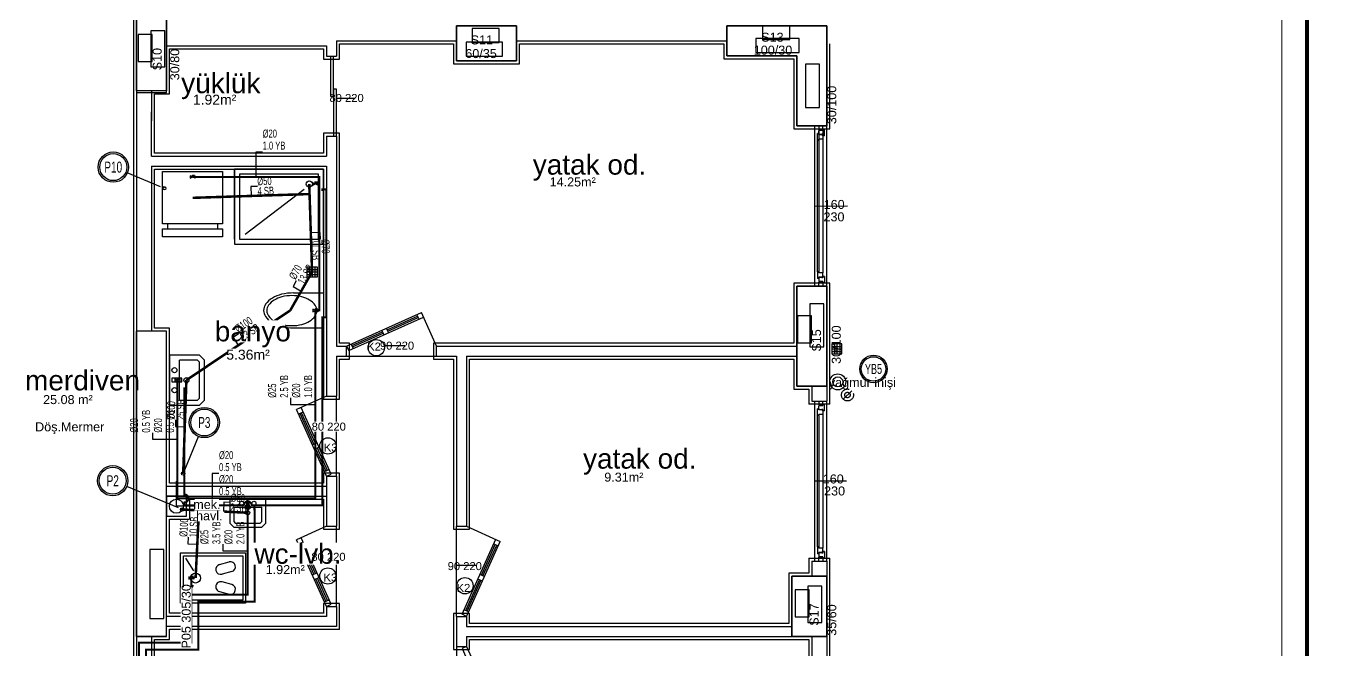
# Model space of a CAD drawing. Header units: centimetres. Extents: x -3962 to 30527, y -2 to 2802.
# Drawn here: x 8720 to 10013, y 1120 to 1744 of the extents above; entities that cross this region are included whole.
import ezdxf
from ezdxf.enums import TextEntityAlignment as Align

# ---------------------------------------------------------------- set-up
doc = ezdxf.new("R2010")
doc.units = ezdxf.units.CM
for name, pattern in [('BASMA HATTI', [31, 25, -6]), ('DASHED', [18, 12, -6]), ('PISSU HATTI', [26, 20, -6]), ('YAGMUR HATTI', [36, 30, -6])]:
    doc.linetypes.add(name, pattern=pattern)
for name, color, linetype in [('MTY-PISSU-CAP', 211, 'CONTINUOUS'), ('MTY-PISSU-KOLON', 211, 'DASHED'), ('MTY-TEMIZSU-CAP', 101, 'CONTINUOUS'), ('MTY-VANA', 1, 'CONTINUOUS'), ('MTY-YAGMURSU-KOLON NO', 7, 'CONTINUOUS'), ('MTY-YUK-BIRIMI', 7, 'CONTINUOUS'), ('ROTAS-MIMARI', 8, 'CONTINUOUS'), ('ROTAS-MIMARI-KOLON', 8, 'CONTINUOUS'), ('ROTAS-MIMARI-YAZI', 8, 'CONTINUOUS'), ('ROTAS-PAFTA', 7, 'CONTINUOUS'), ('ROTAS-PISSU-BORU-TAVANDAN', 6, 'PISSU HATTI'), ('ROTAS-PISSU-KOLONNO', 211, 'CONTINUOUS'), ('ROTAS-SICAKSU-BORU', 1, 'BASMA HATTI'), ('ROTAS-SOGUKSU-BORU', 5, 'CONTINUOUS'), ('ROTAS-TEFRIS', 15, 'CONTINUOUS'), ('ROTAS-YAGMUR-BORUSU', 3, 'YAGMUR HATTI')]:
    doc.layers.add(name, color=color, linetype=linetype)
doc.styles.add('ANOTATIVO', font='arial.ttf')
doc.styles.add('MTY_CAP', font='wturkce.SHX', dxfattribs={"width": 0.65, "height": 20})
doc.styles.add('MTYCAPLT', font='arial.ttf', dxfattribs={"width": 0.65, "height": 1})
doc.styles.add('ROTAS', font='arial.ttf')

# ---------------------------------------------------------------- blocks, each defined once
blk = doc.blocks.new('MTY-PIS SU CAP SB')
at = {"layer": 'MTY-PISSU-CAP'}
for p, q in [((0.83, 1.17), (0, 1.17)), ((0, 1.17), (0, 0))]:
    blk.add_line(p, q, dxfattribs=at)
at = {"layer": 'MTY-PISSU-CAP', "style": 'MTY_CAP', "width": 0.65}
blk.add_attdef('PSCP_001', (0.83, 1.29), '', height=1, dxfattribs=at)
at = {"layer": 'MTY-YUK-BIRIMI', "color": 211, "style": 'MTY_CAP', "width": 0.65}
blk.add_attdef('PS_001', (0.83, 0.07), '', height=1, dxfattribs=at)
blk = doc.blocks.new('MTY-PIS SU KOLON')
at = {"layer": 'MTY-PISSU-KOLON', "linetype": 'Continuous', "lineweight": -3}
blk.add_hatch(color=256, dxfattribs=at).paths.add_polyline_path([(-2.7, -0.1, 0.848135), (0, -0.1, -0.848135), (2.7, -0.1, 0.414214), (0, 2.6, 0.414214)])
blk.add_circle((0, 0), 3.5, dxfattribs=at)
blk = doc.blocks.new('MTY-KURESEL VANA')
at = {"layer": 'MTY-VANA'}
for p, q in [((0, 0), (0, 8)), ((0, 8), (8, 8))]:
    blk.add_line(p, q, dxfattribs=at)
blk.add_lwpolyline([(-10, 5), (-10, -5), (10, 5), (10, -5), (-10, 5)], dxfattribs=at)
at = {"layer": 'MTY-VANA', "style": 'MTYCAPLT', "width": 0.65}
blk.add_attdef('CAP', text='', height=10, dxfattribs=at).set_placement((-1.1, 0), align=Align.CENTER)
blk = doc.blocks.new('MTY-TEMIZ SU CAP MB')
at = {"layer": 'MTY-TEMIZSU-CAP'}
for p, q in [((0.83, 3.1), (0, 3.1)), ((0, 3.1), (0, 0))]:
    blk.add_line(p, q, dxfattribs=at)
at = {"layer": 'MTY-TEMIZSU-CAP', "style": 'MTY_CAP', "width": 0.65}
for tag, p in [('SOCP_001', (0.83, 4.92)), ('SCCP_001', (0.83, 1.92))]:
    blk.add_attdef(tag, p, '', height=1, dxfattribs=at)
at = {"layer": 'MTY-YUK-BIRIMI', "color": 101, "style": 'MTY_CAP', "width": 0.65}
for tag, p in [('SO_001', (0.83, 3.42)), ('SC_001', (0.83, 0.42))]:
    blk.add_attdef(tag, p, '', height=1, dxfattribs=at)
blk = doc.blocks.new('MTY-KOLON NO YAGMUR')
at = {"layer": 'MTY-YAGMURSU-KOLON NO', "linetype": 'Continuous', "ltscale": 100}
blk.add_circle((0, 0), 27.5, dxfattribs=at)
at = {"layer": 'MTY-YAGMURSU-KOLON NO', "color": 7, "linetype": 'Continuous', "ltscale": 100}
blk.add_circle((0, 0), 24.5, dxfattribs=at)
at = {"style": 'ANOTATIVO', "width": 0.65}
blk.add_attdef('K', text='', height=20, dxfattribs=at).set_placement((0, 0), align=Align.MIDDLE_CENTER)
blk = doc.blocks.new('MTY-KOLON NO PIS SU')
at = {"color": 6, "linetype": 'Continuous', "ltscale": 100}
blk.add_circle((0, 0), 27.5, dxfattribs=at)
at = {"color": 7, "linetype": 'Continuous', "ltscale": 100}
blk.add_circle((0, 0), 24.5, dxfattribs=at)
at = {"style": 'ANOTATIVO', "width": 0.65}
blk.add_attdef('K', text='', height=20, dxfattribs=at).set_placement((0, 0), align=Align.MIDDLE_CENTER)

msp = doc.modelspace()

# ---------------------------------------------------------------- linework, layer by layer
at = {"layer": 'ROTAS-MIMARI'}
for p, q in [((8827.2, 1762.2), (8827.2, 1679.2)), ((8860.2, 1724.2), (9020.2, 1724.2)), ((8863.2, 1676.2), (8863.2, 1721.2)), ((8863.2, 1721.2), (9017.2, 1721.2)), ((9017.2, 1721.2), (9017.2, 1711)), ((9020.2, 1724.2), (9020.2, 1714)), ((9030.2, 1729.2), (9150.2, 1729.2)), ((9030.2, 1729.2), (9030.2, 1714)), ((9033.2, 1711), (9033.2, 1726.2)), ((9033.2, 1726.2), (9147.2, 1726.2)), ((9147.2, 1726.2), (9147.2, 1706.2)), ((9210.2, 1729.2), (9420.2, 1729.2)), ((9213.2, 1706.2), (9213.2, 1726.2)), ((9213.2, 1726.2), (9417.2, 1726.2)), ((9417.2, 1726.2), (9417.2, 1711.2)), ((9523.2, 1684.2), (9523.2, 1726.2)), ((9017.2, 1711), (9033.2, 1711)), ((9020.2, 1714), (9030.2, 1714)), ((9024.2, 1714), (9024.2, 1674)), ((9027.2, 1674), (9027.2, 1714)), ((9417.2, 1711.2), (9487.2, 1711.2)), ((9487.2, 1711.2), (9487.2, 1641.2)), ((9147.2, 1706.2), (9213.2, 1706.2)), ((9523.2, 1641.2), (9523.2, 1684.2)), ((8827.2, 1679.2), (8827.2, 1439.2)), ((8830.2, 1679.2), (8830.2, 1439.2)), ((8845.2, 1679.2), (8845.2, 1649.2)), ((8848.2, 1617.2), (8848.2, 1676.2)), ((8848.2, 1676.2), (8863.2, 1676.2)), ((9024.2, 1674), (9027.2, 1674)), ((9027.2, 1680.9), (9027.2, 1634)), ((9030.2, 1680.9), (9027.2, 1680.9)), ((9030.2, 1634), (9030.2, 1680.9)), ((9030.2, 1671.9), (9048.4, 1671.9)), ((8845.2, 1614.2), (8845.2, 1658.2)), ((9520.2, 1644.2), (9505.2, 1644.2)), ((9508.4, 1484.2), (9508.4, 1644.2)), ((9512.2, 1644.2), (9512.2, 1640.2)), ((9516.2, 1640.2), (9516.2, 1644.2)), ((9520.2, 1484.2), (9520.2, 1644.2)), ((9033.2, 1637), (9017.2, 1637)), ((9017.2, 1637), (9017.2, 1617.2)), ((9020.2, 1634), (9020.2, 1614.2)), ((9020.2, 1634), (9030.2, 1634)), ((9027.2, 1634), (9030.2, 1634)), ((9030.2, 1634), (9030.2, 1424.2)), ((9033.2, 1427.2), (9033.2, 1637)), ((9487.2, 1641.2), (9502.2, 1641.2)), ((9502.2, 1641.2), (9523.2, 1641.2)), ((9510.8, 1498.6), (9510.8, 1636.6)), ((9512.2, 1636.6), (9510.8, 1636.6)), ((9510.8, 1629.8), (9510.8, 1636.6)), ((9512.2, 1629.8), (9510.8, 1629.8)), ((9512.2, 1640.2), (9516.2, 1640.2)), ((9512.2, 1639.7), (9512.2, 1498.6)), ((9512.2, 1635.7), (9512.2, 1639.7)), ((9516.4, 1639.7), (9512.2, 1639.7)), ((9512.2, 1636.6), (9512.2, 1635.4)), ((9515.4, 1635.7), (9512.2, 1635.7)), ((9515.4, 1635.4), (9512.2, 1635.4)), ((9516.4, 1631), (9512.2, 1631)), ((9512.2, 1629.8), (9512.2, 1631)), ((9515.4, 1635.7), (9515.4, 1636)), ((9516.4, 1636), (9515.4, 1636)), ((9515.4, 1635.1), (9515.4, 1635.4)), ((9515.9, 1635.1), (9515.4, 1635.1)), ((9515.9, 1635.1), (9515.9, 1635.4)), ((9516.4, 1635.4), (9515.9, 1635.4)), ((9516.4, 1640.9), (9516.4, 1497.4)), ((9517.8, 1640.9), (9516.4, 1640.9)), ((9516.4, 1639.7), (9516.4, 1640.9)), ((9516.4, 1634.5), (9516.4, 1636)), ((9516.4, 1635.4), (9516.4, 1631)), ((9517.8, 1634.5), (9516.4, 1634.5)), ((9517.8, 1634.5), (9517.8, 1640.9)), ((9017.2, 1617.2), (8848.2, 1617.2)), ((8845.2, 1614.2), (9020.2, 1614.2)), ((8845.2, 1604.2), (9020.2, 1604.2)), ((8845.2, 1604.2), (8845.2, 1439.2)), ((9020.2, 1604.2), (9020.2, 1374.2)), ((8848.2, 1442.2), (8848.2, 1601.2)), ((8848.2, 1601.2), (9017.2, 1601.2)), ((8928.2, 1531.2), (8928.2, 1601.2)), ((9017.2, 1601.2), (9017.2, 1371.2)), ((9508.4, 1564.2), (9540.8, 1564.3)), ((9000.8, 1493.3), (9000.8, 1503.3)), ((9000.8, 1503.3), (9010.8, 1503.3)), ((9000.8, 1500.8), (9010.8, 1500.8)), ((9003.3, 1503.3), (9003.3, 1493.3)), ((9005.9, 1503.3), (9005.9, 1493.3)), ((9008.5, 1503.3), (9008.5, 1493.3)), ((9010.8, 1503.3), (9010.8, 1493.3)), ((9000.8, 1498.3), (9010.8, 1498.3)), ((9000.8, 1495.8), (9010.8, 1495.8)), ((9010.8, 1493.3), (9000.8, 1493.3)), ((9512.2, 1498.6), (9510.8, 1498.6)), ((9510.8, 1498.6), (9510.8, 1491.8)), ((9512.2, 1491.8), (9510.8, 1491.8)), ((9512.2, 1498.6), (9512.2, 1497.4)), ((9516.4, 1497.4), (9512.2, 1497.4)), ((9512.2, 1491.8), (9512.2, 1493)), ((9515.4, 1493), (9512.2, 1493)), ((9512.2, 1492.7), (9512.2, 1488.7)), ((9515.4, 1492.7), (9512.2, 1492.7)), ((9516.4, 1488.7), (9512.2, 1488.7)), ((9512.2, 1484.2), (9512.2, 1488.2)), ((9512.2, 1488.2), (9516.2, 1488.2)), ((9515.9, 1493.3), (9515.4, 1493.3)), ((9515.4, 1493.3), (9515.4, 1493)), ((9515.4, 1492.7), (9515.4, 1492.4)), ((9516.4, 1492.4), (9515.4, 1492.4)), ((9515.9, 1493.3), (9515.9, 1493)), ((9516.4, 1493), (9515.9, 1493)), ((9516.2, 1488.2), (9516.2, 1484.2)), ((9516.4, 1493), (9516.4, 1497.4)), ((9517.8, 1493.9), (9516.4, 1493.9)), ((9516.4, 1493.9), (9516.4, 1492.4)), ((9516.4, 1488.7), (9516.4, 1487.5)), ((9517.8, 1487.5), (9516.4, 1487.5)), ((9517.8, 1493.9), (9517.8, 1487.5)), ((8987.4, 1477.4), (9017.3, 1477.4)), ((9017.3, 1477.4), (9017.3, 1442.3)), ((9502.2, 1487.2), (9487.2, 1487.2)), ((9487.2, 1487.2), (9487.2, 1427.2)), ((9523.2, 1487.2), (9502.2, 1487.2)), ((9523.2, 1484.2), (9523.2, 1487.2)), ((9523.2, 1414.2), (9523.2, 1484.2)), ((9040.3, 1424.2), (9115.2, 1457.9)), ((9042.4, 1419.7), (9117.2, 1453.3)), ((9080.7, 1440.6), (9111.3, 1454.3)), ((9081.4, 1439.2), (9111.9, 1452.9)), ((9112.7, 1451.3), (9110.6, 1455.8)), ((9130.3, 1424.2), (9115.2, 1457.9)), ((8827.2, 1439.2), (8827.2, 1414.2)), ((8863.2, 1442.2), (8848.2, 1442.2)), ((8863.2, 1287.2), (8863.2, 1442.2)), ((8987.4, 1442.4), (9017.3, 1442.4)), ((9045.5, 1424.8), (9076.1, 1438.5)), ((9046.2, 1423.4), (9076.8, 1437.1)), ((9075.5, 1440), (9077.5, 1435.5)), ((9080, 1442.1), (9082.1, 1437.5)), ((9030.2, 1424.2), (9040.3, 1424.2)), ((9043.3, 1427.2), (9033.2, 1427.2)), ((9040.3, 1414.2), (9040.3, 1424.2)), ((9040.3, 1424.2), (9042.4, 1419.7)), ((9043.3, 1411.2), (9043.3, 1427.2)), ((9044.9, 1426.3), (9046.9, 1421.7)), ((9079.3, 1424.8), (9098.6, 1424.8)), ((9487.2, 1427.2), (9127.3, 1427.2)), ((9127.3, 1427.2), (9127.3, 1411.2)), ((9130.3, 1424.2), (9490.2, 1424.2)), ((9130.3, 1414.2), (9130.3, 1424.2)), ((9535.4, 1426.4), (9525.4, 1426.4)), ((9525.4, 1426.4), (9525.4, 1416.4)), ((9525.4, 1424), (9535.4, 1424)), ((9527.8, 1426.4), (9527.8, 1416.4)), ((9530.4, 1426.4), (9530.4, 1416.4)), ((9533.1, 1426.4), (9533.1, 1416.4)), ((9535.4, 1416.4), (9535.4, 1426.4)), ((8827.2, 1414.2), (8827.2, 1209.2)), ((9030.2, 1414.2), (9030.2, 1374.2)), ((9030.2, 1414.2), (9040.3, 1414.2)), ((9033.2, 1371.2), (9033.2, 1411.2)), ((9033.2, 1411.2), (9043.3, 1411.2)), ((9040.3, 1414.2), (9130.3, 1414.2)), ((9127.3, 1411.2), (9147.2, 1411.2)), ((9130.3, 1414.2), (9150.2, 1414.2)), ((9147.2, 1411.2), (9147.2, 1241.2)), ((9150.2, 1414.2), (9150.2, 1244.2)), ((9160.2, 1414.2), (9160.2, 1244.2)), ((9160.2, 1414.2), (9490.2, 1414.2)), ((9163.2, 1241.2), (9163.2, 1411.2)), ((9163.2, 1411.2), (9487.2, 1411.2)), ((9487.2, 1411.2), (9487.2, 1381.2)), ((9523.2, 1366.2), (9523.2, 1414.2)), ((9525.4, 1421.4), (9535.4, 1421.4)), ((9525.4, 1418.9), (9535.4, 1418.9)), ((9525.4, 1416.4), (9535.4, 1416.4)), ((9505.2, 1384.2), (9505.2, 1369.2)), ((9520.2, 1384.2), (9520.2, 1369.2)), ((9020.2, 1374.2), (8990.3, 1360.8)), ((9017.2, 1371.2), (9033.2, 1371.2)), ((9020.2, 1374.2), (9030.2, 1374.2)), ((9030.2, 1294.2), (9030.2, 1374.2)), ((9487.2, 1381.2), (9502.2, 1381.2)), ((9502.2, 1381.2), (9502.2, 1366.2)), ((9020.2, 1294.2), (8990.3, 1360.8)), ((8996.9, 1358.3), (8992.4, 1356.2)), ((9024.8, 1296.3), (8994.9, 1362.8)), ((9523.2, 1366.2), (9502.2, 1366.2)), ((9505.2, 1369.2), (9520.2, 1369.2)), ((9508.4, 1209.2), (9508.4, 1369.2)), ((9510.8, 1354.8), (9510.8, 1361.6)), ((9512.2, 1361.6), (9510.8, 1361.6)), ((9512.2, 1369.2), (9512.2, 1365.2)), ((9512.2, 1365.2), (9516.2, 1365.2)), ((9516.4, 1364.7), (9512.2, 1364.7)), ((9512.2, 1360.7), (9512.2, 1364.7)), ((9512.2, 1361.6), (9512.2, 1360.4)), ((9515.4, 1360.7), (9512.2, 1360.7)), ((9515.4, 1360.4), (9512.2, 1360.4)), ((9516.4, 1361), (9515.4, 1361)), ((9515.4, 1360.7), (9515.4, 1361)), ((9515.4, 1360.1), (9515.4, 1360.4)), ((9515.9, 1360.1), (9515.4, 1360.1)), ((9516.4, 1360.4), (9515.9, 1360.4)), ((9515.9, 1360.1), (9515.9, 1360.4)), ((9516.2, 1365.2), (9516.2, 1369.2)), ((9516.4, 1364.7), (9516.4, 1365.9)), ((9517.8, 1365.9), (9516.4, 1365.9)), ((9516.4, 1359.5), (9516.4, 1361)), ((9516.4, 1360.4), (9516.4, 1356)), ((9517.8, 1359.5), (9516.4, 1359.5)), ((9517.8, 1359.5), (9517.8, 1365.9)), ((9520.2, 1209.2), (9520.2, 1369.2)), ((9007.6, 1326.3), (8993.9, 1356.9)), ((9009.1, 1327), (8995.3, 1357.6)), ((9510.8, 1223.6), (9510.8, 1354.8)), ((9512.2, 1354.8), (9510.8, 1354.8)), ((9512.2, 1354.8), (9512.2, 1356)), ((9516.4, 1356), (9512.2, 1356)), ((9512.2, 1354.8), (9512.2, 1223.6)), ((9516.4, 1356), (9516.4, 1222.4)), ((9012.1, 1344), (9030.2, 1344)), ((9006.1, 1325.6), (9010.7, 1327.7)), ((9008.2, 1321.1), (9012.7, 1323.1)), ((9019.7, 1299.5), (9009.7, 1321.7)), ((9021.1, 1300.1), (9011.1, 1322.4)), ((9033.2, 1297.2), (9017.2, 1297.2)), ((9017.2, 1297.2), (9017.2, 1287.2)), ((9018.2, 1298.8), (9022.8, 1300.8)), ((9020.2, 1294.2), (9024.8, 1296.3)), ((9020.2, 1294.2), (9020.2, 1244.2)), ((9020.2, 1294.2), (9030.2, 1294.2)), ((9030.2, 1294.2), (9030.2, 1244.2)), ((9033.2, 1241.2), (9033.2, 1297.2)), ((8860.2, 1284.2), (9020.2, 1284.2)), ((9017.2, 1287.2), (8863.2, 1287.2)), ((8870.2, 1264.2), (8870.2, 1289.2)), ((9539.9, 1289.2), (9508.4, 1289.2)), ((8860.2, 1274.2), (9020.2, 1274.2)), ((8880.2, 1274.2), (8860.2, 1274.2)), ((8860.2, 1274.2), (8860.2, 1254.2)), ((8880.2, 1254.2), (8880.2, 1274.2)), ((8883.2, 1271.2), (9017.2, 1271.2)), ((8883.2, 1271.2), (8883.2, 1251.2)), ((8959.7, 1271.2), (8923.5, 1271.2)), ((8923.5, 1271.2), (8923.5, 1247.2)), ((8940.3, 1269.4), (8940.3, 1261.4)), ((8942.9, 1269.4), (8940.3, 1269.4)), ((8942.9, 1261.4), (8942.9, 1269.4)), ((8959.7, 1247.2), (8959.7, 1271.2)), ((9017.2, 1271.2), (9017.2, 1241.2)), ((8890.2, 1264.2), (8870.2, 1264.2)), ((8927.5, 1263.2), (8940.3, 1263.2)), ((8927.5, 1263.2), (8927.5, 1248.9)), ((8940.3, 1261.4), (8942.9, 1261.4)), ((8942.9, 1263.2), (8955.7, 1263.2)), ((8955.7, 1248.9), (8955.7, 1263.2)), ((8860.2, 1254.2), (8880.2, 1254.2)), ((8863.2, 1212.2), (8863.2, 1251.2)), ((8863.2, 1251.2), (8883.2, 1251.2)), ((8923.5, 1247.2), (8927.5, 1243.2)), ((8927.5, 1248.9), (8929.1, 1247.2)), ((8927.5, 1243.2), (8955.7, 1243.2)), ((8929.1, 1247.2), (8954.1, 1247.2)), ((8954.1, 1247.2), (8955.7, 1248.9)), ((8955.7, 1243.2), (8959.7, 1247.2)), ((9020.2, 1244.2), (8990.3, 1230.8)), ((9020.2, 1244.2), (9030.2, 1244.2)), ((9030.2, 1164.2), (9030.2, 1244.2)), ((9150.2, 1244.2), (9160.2, 1244.2)), ((9150.2, 1154.2), (9150.2, 1244.2)), ((9160.2, 1244.2), (9193.9, 1229.1)), ((9020.2, 1164.2), (8990.3, 1230.8)), ((9024.8, 1166.3), (8994.9, 1232.8)), ((9017.2, 1241.2), (9033.2, 1241.2)), ((9147.2, 1241.2), (9163.2, 1241.2)), ((9155.7, 1156.3), (9189.3, 1231.2)), ((9160.2, 1154.2), (9193.9, 1229.1)), ((8874.4, 1167.5), (8874.4, 1217.5)), ((8874.4, 1217.5), (8939.4, 1217.5)), ((8939.4, 1217.5), (8939.4, 1167.5)), ((8996.9, 1228.3), (8992.4, 1226.2)), ((9007.6, 1196.3), (8993.9, 1226.9)), ((9009.1, 1197), (8995.3, 1227.6)), ((9175.2, 1195.3), (9188.9, 1225.9)), ((9176.6, 1194.6), (9190.4, 1225.2)), ((9187.3, 1226.6), (9191.8, 1224.6)), ((9512.2, 1223.6), (9510.8, 1223.6)), ((9510.8, 1223.6), (9510.8, 1216.8)), ((9512.2, 1216.8), (9510.8, 1216.8)), ((9512.2, 1223.6), (9512.2, 1222.4)), ((9516.4, 1222.4), (9512.2, 1222.4)), ((9512.2, 1216.8), (9512.2, 1218)), ((9515.4, 1218), (9512.2, 1218)), ((9512.2, 1217.7), (9512.2, 1213.7)), ((9515.4, 1217.7), (9512.2, 1217.7)), ((9515.9, 1218.3), (9515.4, 1218.3)), ((9515.4, 1218.3), (9515.4, 1218)), ((9515.4, 1217.7), (9515.4, 1217.4)), ((9516.4, 1217.4), (9515.4, 1217.4)), ((9515.9, 1218.3), (9515.9, 1218)), ((9516.4, 1218), (9515.9, 1218)), ((9516.4, 1218), (9516.4, 1222.4)), ((9517.8, 1218.9), (9516.4, 1218.9)), ((9516.4, 1218.9), (9516.4, 1217.4)), ((9517.8, 1218.9), (9517.8, 1212.5)), ((8827.2, 1209.2), (8827.2, 1134.2)), ((8863.2, 1157.3), (8863.2, 1212.2)), ((8877.2, 1170.2), (8877.2, 1214.7)), ((8877.2, 1214.7), (8936.6, 1214.7)), ((8879.4, 1212.5), (8887.2, 1199.7)), ((8913.3, 1206), (8922.9, 1208.6)), ((8936.6, 1214.7), (8936.6, 1170.2)), ((9011.7, 1214), (9029.9, 1214)), ((9169.7, 1205), (9150.3, 1205)), ((9502.2, 1212.2), (9502.2, 1197.2)), ((9502.2, 1212.2), (9523.2, 1212.2)), ((9505.2, 1209.2), (9505.2, 1194.2)), ((9505.2, 1209.2), (9520.2, 1209.2)), ((9516.4, 1213.7), (9512.2, 1213.7)), ((9512.2, 1209.2), (9512.2, 1213.2)), ((9512.2, 1213.2), (9516.2, 1213.2)), ((9516.2, 1213.2), (9516.2, 1209.2)), ((9516.4, 1213.7), (9516.4, 1212.5)), ((9517.8, 1212.5), (9516.4, 1212.5)), ((9520.2, 1209.2), (9520.2, 1194.2)), ((9523.2, 1194.2), (9523.2, 1212.2)), ((8925.5, 1198.9), (8915.9, 1196.3)), ((9006.1, 1195.6), (9010.7, 1197.7)), ((9008.2, 1191.1), (9012.7, 1193.1)), ((9019.7, 1169.5), (9009.7, 1191.7)), ((9021.1, 1170.1), (9011.1, 1192.4)), ((9159.4, 1160.1), (9173.1, 1190.7)), ((9160.8, 1159.5), (9174.6, 1190.1)), ((9176, 1189.4), (9171.5, 1191.4)), ((9178.1, 1194), (9173.5, 1196)), ((9502.2, 1197.2), (9482.2, 1197.2)), ((9482.2, 1197.2), (9482.2, 1147.2)), ((9523.2, 1134.2), (9523.2, 1194.2)), ((8879.4, 1172.5), (8887.2, 1185.3)), ((8913.3, 1178.9), (8922.9, 1176.3)), ((8925.5, 1186), (8915.9, 1188.6)), ((8939.4, 1167.5), (8874.4, 1167.5)), ((8936.6, 1170.2), (8877.2, 1170.2)), ((9033.2, 1167.2), (9017.2, 1167.2)), ((9017.2, 1167.2), (9017.2, 1157.2)), ((9018.2, 1168.8), (9022.8, 1170.8)), ((9020.2, 1164.2), (9024.8, 1166.3)), ((9020.2, 1164.2), (9020.2, 1154.2)), ((9020.2, 1164.2), (9030.2, 1164.2)), ((9030.2, 1164.2), (9030.2, 1144.2)), ((9033.2, 1141.2), (9033.2, 1167.2)), ((8860.2, 1154.3), (9020.2, 1154.3)), ((9017.2, 1157.3), (8863.2, 1157.3)), ((9163.2, 1157.2), (9147.2, 1157.2)), ((9147.2, 1157.2), (9147.2, 1149.2)), ((9150.2, 1154.2), (9150.2, 1124.2)), ((9150.2, 1154.2), (9160.2, 1154.2)), ((9160.2, 1154.2), (9155.7, 1156.3)), ((9162.3, 1158.8), (9157.7, 1160.8)), ((9160.2, 1154.2), (9160.2, 1144.2)), ((9163.2, 1152.2), (9163.2, 1157.2)), ((9163.2, 1147.2), (9163.2, 1152.2)), ((8860.2, 1144.3), (9030.2, 1144.3)), ((8863.2, 1141.3), (9033.2, 1141.3)), ((8863.2, 1131.2), (8863.2, 1141.3)), ((9147.2, 1149.2), (9147.2, 1134.2)), ((9160.2, 1144.2), (9485.2, 1144.2)), ((9482.2, 1147.2), (9163.2, 1147.2)), ((8827.2, 1134.2), (8827.2, 1101.2)), ((8830.2, 1134.2), (8830.2, 1104.2)), ((8845.2, 1134.2), (8845.2, 1104.2)), ((8848.2, 1101.2), (8848.2, 1131.2)), ((8848.2, 1131.2), (8863.2, 1131.2)), ((9147.2, 1134.2), (9147.2, 1121.2)), ((9160.2, 1134.2), (9160.2, 1124.2)), ((9160.2, 1134.2), (9485.2, 1134.2)), ((9163.2, 1121.2), (9163.2, 1131.2)), ((9163.2, 1131.2), (9210.2, 1131.2)), ((9210.2, 1131.2), (9485.2, 1131.2)), ((9485.2, 1131.2), (9502.2, 1131.2)), ((9502.2, 1131.2), (9502.2, 1086.2)), ((9505.2, 1134.2), (9505.2, 1089.2)), ((9520.2, 1134.2), (9520.2, 1089.2)), ((9523.2, 1086.2), (9523.2, 1134.2)), ((9147.2, 1121.2), (9163.2, 1121.2)), ((9150.2, 1124.2), (9160.2, 1124.2)), ((9150.2, 1124.2), (9150.2, 1034.2)), ((9160.2, 1124.2), (9155.7, 1122.2)), ((9155.7, 1122.2), (9189.3, 1047.3)), ((9160.2, 1124.2), (9193.9, 1049.4))]:
    msp.add_line(p, q, dxfattribs=at)
for points in [[(8830.2, 1679.2), (8830.2, 1759.2)], [(8860.2, 1759.2), (8860.2, 1679.2)], [(9150.2, 1744.2), (9210.2, 1744.2)], [(9150.2, 1709.2), (9150.2, 1744.2)], [(9210.2, 1744.2), (9210.2, 1709.2)], [(9420.2, 1744.2), (9520.2, 1744.2)], [(9420.2, 1714.2), (9420.2, 1744.2)], [(9520.2, 1744.2), (9520.2, 1644.2)], [(9210.2, 1709.2), (9150.2, 1709.2)], [(9490.2, 1714.2), (9420.2, 1714.2)], [(9490.2, 1644.2), (9490.2, 1714.2)], [(8860.2, 1679.2), (8830.2, 1679.2)], [(9520.2, 1644.2), (9490.2, 1644.2)], [(8856.4, 1598.6), (8916.4, 1598.6), (8916.4, 1546.3), (8856.4, 1546.3), (8856.4, 1598.6)], [(9017.2, 1601.2), (8928.2, 1601.2), (8928.2, 1526.2), (9017.2, 1526.2), (9017.2, 1601.2)], [(9012.2, 1596.2), (8933.2, 1596.2), (8933.2, 1531.2), (9012.2, 1531.2), (9012.2, 1596.2)], [(8939, 1536.2), (8998, 1581.2)], [(8856.4, 1541.3), (8916.4, 1541.3), (8916.4, 1533.6), (8856.4, 1533.6), (8856.4, 1541.3)], [(8861.4, 1546.3), (8861.4, 1541.3)], [(8911.4, 1546.3), (8911.4, 1541.3)], [(8975.3, 1476), (8972.9, 1475.3), (8970.6, 1474.4), (8968.3, 1473.4), (8966.2, 1472.3)], [(8987.4, 1477.4), (8984.3, 1477.3), (8981.3, 1477), (8978.3, 1476.6), (8975.3, 1476)], [(8985.6, 1474.7), (8983.1, 1474.6), (8980.6, 1474.4), (8978.1, 1474), (8975.6, 1473.5)], [(8995.6, 1473.5), (8993.2, 1474), (8990.7, 1474.4), (8988.1, 1474.6), (8985.6, 1474.7)], [(9490.2, 1384.2), (9490.2, 1484.2)], [(9490.2, 1484.2), (9520.2, 1484.2)], [(9520.2, 1484.2), (9520.2, 1384.2)], [(8959.3, 1466), (8958.5, 1464.6), (8957.9, 1463.1), (8957.5, 1461.5), (8957.4, 1459.9)], [(8966.2, 1472.3), (8964.2, 1471), (8962.4, 1469.5), (8960.8, 1467.8), (8959.3, 1466)], [(8962.3, 1465), (8961.5, 1463.8), (8961, 1462.5), (8960.7, 1461.1), (8960.6, 1459.7)], [(8967.9, 1470.3), (8966.3, 1469.2), (8964.8, 1468), (8963.5, 1466.6), (8962.3, 1465)], [(8975.6, 1473.5), (8973.6, 1472.9), (8971.6, 1472.2), (8969.8, 1471.3), (8967.9, 1470.3)], [(9003.3, 1470.3), (9001.5, 1471.3), (8999.6, 1472.2), (8997.6, 1472.9), (8995.6, 1473.5)], [(9009, 1465), (9007.8, 1466.6), (9006.4, 1468), (9004.9, 1469.2), (9003.3, 1470.3)], [(9010.6, 1459.7), (9010.5, 1461.1), (9010.2, 1462.5), (9009.7, 1463.8), (9009, 1465)], [(8957.4, 1459.9), (8957.5, 1458.3), (8957.9, 1456.7), (8958.5, 1455.2), (8959.3, 1453.8)], [(8959.3, 1453.8), (8960.8, 1451.9), (8962.4, 1450.3), (8964.2, 1448.8), (8966.2, 1447.5)], [(8960.6, 1459.7), (8960.7, 1458.3), (8961, 1457), (8961.5, 1455.7), (8962.3, 1454.4)], [(8962.3, 1454.4), (8963.5, 1452.9), (8964.8, 1451.5), (8966.3, 1450.2), (8967.9, 1449.1)], [(8967.9, 1449.1), (8969.8, 1448.1), (8971.6, 1447.2), (8973.6, 1446.5), (8975.6, 1445.9)], [(8995.6, 1445.9), (8997.6, 1446.5), (8999.6, 1447.2), (9001.5, 1448.1), (9003.3, 1449.1)], [(9003.3, 1449.1), (9004.9, 1450.2), (9006.4, 1451.5), (9007.8, 1452.9), (9009, 1454.4)], [(9009, 1454.4), (9009.7, 1455.7), (9010.2, 1457), (9010.5, 1458.3), (9010.6, 1459.7)], [(8860.2, 1439.2), (8830.2, 1439.2)], [(8830.2, 1134.2), (8830.2, 1439.2)], [(8860.2, 1134.2), (8860.2, 1439.2)], [(8966.2, 1447.5), (8968.3, 1446.3), (8970.6, 1445.3), (8972.9, 1444.5), (8975.3, 1443.8)], [(8975.3, 1443.8), (8978.3, 1443.2), (8981.3, 1442.7), (8984.3, 1442.5), (8987.4, 1442.4)], [(8975.6, 1445.9), (8978.1, 1445.4), (8980.6, 1445), (8983.1, 1444.8), (8985.6, 1444.7)], [(8985.6, 1444.7), (8988.1, 1444.8), (8990.7, 1445), (8993.2, 1445.4), (8995.6, 1445.9)], [(8863.2, 1415.2), (8863.2, 1365.2), (8893.2, 1365.2), (8898.2, 1370.2), (8898.2, 1410.2), (8893.2, 1415.2), (8863.2, 1415.2)], [(8873.2, 1370.2), (8891.2, 1370.2), (8893.2, 1372.3), (8893.2, 1408.2), (8891.2, 1410.2), (8873.2, 1410.2)], [(8873.2, 1392.1), (8873.2, 1410.2)], [(8865.5, 1388.7), (8875.5, 1388.7), (8875.5, 1392.1), (8865.5, 1392.1), (8865.5, 1388.7)], [(8873.2, 1370.2), (8873.2, 1388.7)], [(9520.2, 1384.2), (9490.2, 1384.2)], [(8913.3, 1206), (8911.5, 1205.1), (8910.2, 1203.7), (8909.6, 1201.9), (8909.7, 1199.9), (8910.6, 1198.1), (8912.1, 1196.8), (8913.9, 1196.2), (8915.9, 1196.3)], [(8929.1, 1205), (8928.7, 1206), (8928.2, 1206.8), (8927.5, 1207.5), (8926.7, 1208.1), (8925.8, 1208.5), (8924.9, 1208.7), (8923.9, 1208.7), (8922.9, 1208.6)], [(8925.5, 1198.9), (8927.3, 1199.8), (8928.6, 1201.3), (8929.2, 1203.1), (8929.1, 1205)], [(9485.2, 1134.2), (9485.2, 1194.2)], [(9485.2, 1194.2), (9520.2, 1194.2)], [(9520.2, 1194.2), (9520.2, 1134.2)], [(8915.9, 1188.6), (8914.6, 1188.8), (8913.3, 1188.6), (8912.1, 1188.1), (8911, 1187.3), (8910.2, 1186.2), (8909.7, 1185), (8909.6, 1183.8), (8909.7, 1182.5), (8910.2, 1181.2), (8911, 1180.2), (8912.1, 1179.4), (8913.3, 1178.9)], [(8922.9, 1176.3), (8923.9, 1176.2), (8924.9, 1176.2), (8925.8, 1176.4), (8926.7, 1176.8), (8927.5, 1177.4), (8928.2, 1178.1), (8928.7, 1178.9), (8929.1, 1179.9)], [(8929.1, 1179.9), (8929.2, 1181.9), (8928.6, 1183.7), (8927.3, 1185.1), (8925.5, 1186)], [(8860.2, 1134.2), (8830.2, 1134.2)], [(9520.2, 1134.2), (9485.2, 1134.2)]]:
    msp.add_lwpolyline(points, dxfattribs=at)
for centre, radius in [((9003, 1586.2), 3.16), ((9070, 1422.6), 8.14), ((8868.2, 1400.2), 2.52), ((8880.2, 1390.2), 2.52), ((9531.2, 1388.5), 8), ((9531.2, 1388.5), 5), ((8868.2, 1380.2), 2.52), ((9021.7, 1324.5), 8.14), ((8870.2, 1264.2), 7), ((8935.5, 1267.2), 2.02), ((8947.7, 1267.2), 2.02), ((8941.5, 1257.7), 2.02), ((8889.4, 1192.5), 5), ((9021.6, 1194.5), 8.14), ((9158.6, 1184.8), 8.14)]:
    msp.add_circle(centre, radius, dxfattribs=at)
at = {"layer": 'ROTAS-MIMARI-KOLON'}
for points in [[(8860.2, 1757.6), (8830.2, 1757.6), (8830.2, 1677.6), (8860.2, 1677.6), (8860.2, 1757.6)], [(8846.1, 1708.6), (8846.1, 1735.6), (8832.1, 1735.6), (8832.1, 1708.6), (8846.1, 1708.6)], [(8858.7, 1703.2), (8858.7, 1739.3), (8844.7, 1739.3), (8844.7, 1703.2), (8858.7, 1703.2)], [(9210.2, 1744.2), (9150.2, 1744.2), (9150.2, 1709.2), (9210.2, 1709.2), (9210.2, 1744.2)], [(9165.8, 1727.7), (9192.8, 1727.7), (9192.8, 1741.7), (9165.8, 1741.7), (9165.8, 1727.7)], [(9520.2, 1744.2), (9420.2, 1744.2), (9420.2, 1714.2), (9490.2, 1714.2), (9490.2, 1644.2), (9520.2, 1644.2), (9520.2, 1744.2)], [(9456.1, 1730.5), (9483.2, 1730.5), (9483.2, 1744.4), (9456.1, 1744.4), (9456.1, 1730.5)], [(9159.9, 1714.1), (9196.1, 1714.1), (9196.1, 1728.1), (9159.9, 1728.1), (9159.9, 1714.1)], [(9449.4, 1717.5), (9492.5, 1717.5), (9492.5, 1731.5), (9449.4, 1731.5), (9449.4, 1717.5)], [(9512.8, 1662.8), (9512.8, 1706), (9498.8, 1706), (9498.8, 1662.8), (9512.8, 1662.8)], [(9520.2, 1484.2), (9490.2, 1484.2), (9490.2, 1384.2), (9520.2, 1384.2), (9520.2, 1484.2)], [(9517.4, 1423.4), (9517.4, 1466.5), (9503.4, 1466.5), (9503.4, 1423.4), (9517.4, 1423.4)], [(9504.9, 1427.6), (9504.9, 1454.6), (9491, 1454.6), (9491, 1427.6), (9504.9, 1427.6)], [(8860.2, 1439.2), (8830.2, 1439.2), (8830.2, 1134.2), (8860.2, 1134.2), (8860.2, 1439.2)], [(8857.7, 1151.9), (8857.7, 1220.9), (8843.8, 1220.9), (8843.8, 1151.9), (8857.7, 1151.9)], [(9520.2, 1194.2), (9485.2, 1194.2), (9485.2, 1134.2), (9520.2, 1134.2), (9520.2, 1194.2)], [(9502.5, 1153.7), (9502.5, 1180.7), (9488.6, 1180.7), (9488.6, 1153.7), (9502.5, 1153.7)], [(9515.3, 1148.2), (9515.3, 1184.3), (9501.3, 1184.3), (9501.3, 1148.2), (9515.3, 1148.2)]]:
    msp.add_lwpolyline(points, dxfattribs=at)
at = {"layer": 'ROTAS-PAFTA'}
for points, const_width in [([(7500, 0), (10000, 0), (10000, 2800), (7500, 2800)], 4), ([(10000, 0), (12500, 0), (12500, 2800), (10000, 2800)], 4), ([(7525, 25), (9975, 25), (9975, 2775), (7525, 2775)], 1)]:
    msp.add_lwpolyline(points, close=True, dxfattribs=dict(at, const_width=const_width))
at = {"layer": 'ROTAS-PISSU-BORU-TAVANDAN', "const_width": 2.5}
for points in [[(9003, 1586.2), (9003.3, 1576.2)], [(8886.4, 1572.4), (9003.3, 1576.2)], [(9003.3, 1576.2), (9005.8, 1498.3)], [(9005.8, 1498.3), (8984, 1459.9)], [(8984, 1459.9), (8880.2, 1390.2)], [(8880.2, 1390.2), (8877, 1297)], [(8892.8, 1260.1), (8876, 1261)], [(8889.4, 1192.5), (8892.8, 1260.1)], [(8941.5, 1257.7), (8892.8, 1260.1)]]:
    msp.add_lwpolyline(points, dxfattribs=at)
at = {"layer": 'ROTAS-PISSU-KOLONNO'}
for p, q in [((8854.3, 1583.5), (8821, 1597.3)), ((8878.5, 1300.7), (8892.3, 1334)), ((8872.3, 1262.5), (8820.6, 1284))]:
    msp.add_line(p, q, dxfattribs=at)
at = {"layer": 'ROTAS-SICAKSU-BORU', "const_width": 2}
for points in [[(8948, 1265), (9016.2, 1265), (9016.2, 1452.9), (9016.2, 1453), (9020, 1453), (9020, 1577), (9020, 1581), (9016.2, 1581), (9016.2, 1579.2)], [(8878.2, 1383.2), (8878.2, 1334.7)], [(8878.2, 1331.8), (8878.2, 1276), (8879.3, 1275.9), (8880.2, 1275.5), (8881.1, 1274.8), (8881.7, 1274), (8882.1, 1273), (8882.2, 1272), (8882.1, 1271), (8881.7, 1270), (8881.1, 1269.2), (8880.2, 1268.5), (8879.3, 1268.1), (8878.2, 1268), (8878.2, 1265), (8937.5, 1265), (8937.6, 1266), (8938, 1267), (8938.7, 1267.8), (8939.5, 1268.5), (8940.5, 1268.9), (8941.5, 1269), (8942.5, 1268.9), (8943.5, 1268.5), (8944.3, 1267.8), (8945, 1267), (8945.4, 1266), (8945.5, 1265), (8948, 1265)], [(8840, 1048), (8840, 1121), (8892.2, 1121), (8892.2, 1169), (8948.5, 1169), (8948.5, 1256.2), (8948.5, 1261), (8948, 1261), (8948, 1265)]]:
    msp.add_lwpolyline(points, dxfattribs=at)
at = {"layer": 'ROTAS-SOGUKSU-BORU', "const_width": 2}
for points in [[(8886.4, 1593.2), (9013, 1593.2), (9013, 1588)], [(8941, 1272), (9009.2, 1272), (9009.2, 1459.9), (9009.2, 1460), (9013, 1460), (9013, 1584), (9013, 1588)], [(9009.2, 1586.2), (9009.2, 1588), (9013, 1588)], [(8871.2, 1390.2), (8871.2, 1272), (8941, 1272)], [(8885.2, 1176), (8941.5, 1176), (8941.5, 1263.2), (8941.5, 1268), (8941, 1268), (8941, 1272)], [(8885.2, 1176), (8885.2, 1192.5)], [(8833, 1044), (8833, 1128), (8885.2, 1128), (8885.2, 1176)]]:
    msp.add_lwpolyline(points, dxfattribs=at)
at = {"layer": 'ROTAS-YAGMUR-BORUSU'}
msp.add_line((9536.7, 1371.2), (9545.1, 1379.6), dxfattribs=at)
for radius in [6, 2.7]:
    msp.add_circle((9540.9, 1375.4), radius, dxfattribs=at)

# ---------------------------------------------------------------- block references
at = {"layer": 'ROTAS-PISSU-KOLONNO'}
ref = msp.add_blockref('MTY-KOLON NO PIS SU', (8807.1, 1603.1), dxfattribs=dict(at, xscale=0.55, yscale=0.55))
ref.add_attrib('K', 'P10', dxfattribs={"height": 11, "style": 'ANOTATIVO', "width": 0.65}).set_placement((8807.1, 1603.1), align=Align.MIDDLE_CENTER)
ref = msp.add_blockref('MTY-KOLON NO YAGMUR', (9566.9, 1401.4), dxfattribs=dict(at, xscale=0.5, yscale=0.5))
ref.add_attrib('K', 'YB5', dxfattribs={"height": 10, "style": 'ANOTATIVO', "width": 0.65}).set_placement((9566.9, 1401.4), align=Align.MIDDLE_CENTER)
ref = msp.add_blockref('MTY-KOLON NO PIS SU', (8898.1, 1347.9), dxfattribs=dict(at, xscale=0.55, yscale=0.55))
ref.add_attrib('K', 'P3', dxfattribs={"height": 11, "style": 'ANOTATIVO', "width": 0.65}).set_placement((8898.1, 1347.9), align=Align.MIDDLE_CENTER)
ref = msp.add_blockref('MTY-KOLON NO PIS SU', (8806.6, 1289.7), dxfattribs=dict(at, xscale=0.55, yscale=0.55))
ref.add_attrib('K', 'P2', dxfattribs={"height": 11, "style": 'ANOTATIVO', "width": 0.65}).set_placement((8806.6, 1289.7), align=Align.MIDDLE_CENTER)
at = {"layer": 'ROTAS-TEFRIS'}
ref = msp.add_blockref('MTY-TEMIZ SU CAP MB', (8949.7, 1593.2), dxfattribs=dict(at, xscale=8, yscale=8))
ref.add_attrib('SO_001', '1.0 YB', (8956.4, 1620.6), dxfattribs={"color": 101, "height": 8, "style": 'MTY_CAP', "width": 0.65})
ref.add_attrib('SOCP_001', 'Ø20', (8956.4, 1632.6), dxfattribs={"height": 8, "style": 'MTY_CAP', "width": 0.65})
for name, p, xscale, yscale in [('MTY-KURESEL VANA', (8886.4, 1593.2), 0.25, 0.25), ('MTY-PIS SU KOLON', (8858, 1582), 0.5, 0.5), ('MTY-KURESEL VANA', (9009.2, 1586.2), 0.25, 0.25), ('MTY-KURESEL VANA', (9009.2, 1459.9), 0.25, 0.25), ('MTY-KURESEL VANA', (8871.2, 1390.2), 0.25, 0.25), ('MTY-PIS SU KOLON', (8877, 1297), 0.5, 0.5), ('MTY-PIS SU KOLON', (8876, 1261), 0.5, 0.5), ('MTY-KURESEL VANA', (8941.5, 1263.2), 0.25, 0.25), ('MTY-KURESEL VANA', (8885.2, 1192.5), 0.25, 0.25)]:
    msp.add_blockref(name, p, dxfattribs=dict(at, xscale=xscale, yscale=yscale))
ref = msp.add_blockref('MTY-PIS SU CAP SB', (8944.9, 1574.3), dxfattribs=dict(at, xscale=8, yscale=8, rotation=1.8692510568114928))
ref.add_attrib('PSCP_001', 'Ø50', (8951.2, 1584.9), dxfattribs={"height": 8, "rotation": 1.8693, "style": 'MTY_CAP', "width": 0.65})
ref.add_attrib('PS_001', '4 SB', (8951.5, 1575.1), dxfattribs={"color": 211, "height": 8, "rotation": 1.8693, "style": 'MTY_CAP', "width": 0.65})
ref = msp.add_blockref('MTY-PIS SU CAP SB', (9004.6, 1537.3), dxfattribs=dict(at, xscale=8, yscale=8, rotation=-88.13074894319237))
ref.add_attrib('PSCP_001', 'Ø70', (9015.1, 1530.9), dxfattribs={"height": 8, "rotation": 271.8693, "style": 'MTY_CAP', "width": 0.65})
ref.add_attrib('PS_001', '11 SB', (9005.3, 1530.6), dxfattribs={"color": 211, "height": 8, "rotation": 271.8693, "style": 'MTY_CAP', "width": 0.65})
ref = msp.add_blockref('MTY-PIS SU CAP SB', (8994.9, 1479.1), dxfattribs=dict(at, xscale=8, yscale=8, rotation=60.349801560822236))
ref.add_attrib('PSCP_001', 'Ø70', (8989.2, 1490), dxfattribs={"height": 8, "rotation": 60.3498, "style": 'MTY_CAP', "width": 0.65})
ref.add_attrib('PS_001', '13 SB', (8997.8, 1485.1), dxfattribs={"color": 211, "height": 8, "rotation": 60.3498, "style": 'MTY_CAP', "width": 0.65})
ref = msp.add_blockref('MTY-TEMIZ SU CAP MB', (9009.2, 1365.9), dxfattribs=dict(at, xscale=8, yscale=8, rotation=90))
ref.add_attrib('SCCP_001', 'Ø20', (8993.9, 1372.6), dxfattribs={"height": 8, "rotation": 90, "style": 'MTY_CAP', "width": 0.65})
ref.add_attrib('SC_001', '1.0 YB', (9005.9, 1372.6), dxfattribs={"color": 101, "height": 8, "rotation": 90, "style": 'MTY_CAP', "width": 0.65})
ref.add_attrib('SO_001', '2.5 YB', (8981.9, 1372.6), dxfattribs={"color": 101, "height": 8, "rotation": 90, "style": 'MTY_CAP', "width": 0.65})
ref.add_attrib('SOCP_001', 'Ø25', (8969.9, 1372.6), dxfattribs={"height": 8, "rotation": 90, "style": 'MTY_CAP', "width": 0.65})
ref = msp.add_blockref('MTY-TEMIZ SU CAP MB', (8871.2, 1331.1), dxfattribs=dict(at, xscale=8, yscale=8, rotation=90))
ref.add_attrib('SCCP_001', 'Ø20', (8855.9, 1337.8), dxfattribs={"height": 8, "rotation": 90, "style": 'MTY_CAP', "width": 0.65})
ref.add_attrib('SC_001', '0.5 YB', (8867.9, 1337.8), dxfattribs={"color": 101, "height": 8, "rotation": 90, "style": 'MTY_CAP', "width": 0.65})
ref.add_attrib('SO_001', '0.5 YB', (8843.9, 1337.8), dxfattribs={"color": 101, "height": 8, "rotation": 90, "style": 'MTY_CAP', "width": 0.65})
ref.add_attrib('SOCP_001', 'Ø20', (8831.9, 1337.8), dxfattribs={"height": 8, "rotation": 90, "style": 'MTY_CAP', "width": 0.65})
ref = msp.add_blockref('MTY-PIS SU CAP SB', (8878.6, 1343.6), dxfattribs=dict(at, xscale=8, yscale=8, rotation=88.03580979377159))
ref.add_attrib('PSCP_001', 'Ø100', (8868.5, 1350.6), dxfattribs={"height": 8, "rotation": 88.0358, "style": 'MTY_CAP', "width": 0.65})
ref.add_attrib('PS_001', '25 SB', (8878.3, 1350.3), dxfattribs={"color": 211, "height": 8, "rotation": 88.0358, "style": 'MTY_CAP', "width": 0.65})

# ---------------------------------------------------------------- texts
at = {"layer": 'ROTAS-MIMARI-YAZI', "style": 'ROTAS'}
for s, height, p in [('S11', 9, (9175.5, 1730.2)), ('S13', 9, (9465.9, 1732.9)), ('60/35', 9, (9174.7, 1716.6)), ('100/30', 9, (9466.5, 1720)), ('yüklük', 20, (8914.6, 1687)), ('1.92m²', 10, (8908.4, 1670.5)), ('80 220', 8, (9040.3, 1672.2)), ('yatak od.', 20, (9283.1, 1605.6)), ('14.25m²', 9, (9266.3, 1588.3)), ('160', 9, (9527.6, 1565.8)), ('230', 9, (9527.4, 1553.4)), ('K2', 8, (9067.7, 1423.8)), ('90 220', 8, (9090.7, 1424.7)), ('merdiven', 20, (8776.4, 1390)), ('yağmur inişi', 9, (9555.8, 1388)), ('25.08 m²', 9, (8761.8, 1370.8)), ('Döş.Mermer', 9, (8763.6, 1343.6)), ('K3', 8, (9024.4, 1322.9)), ('yatak od.', 20, (9333.3, 1311.8)), ('9.31m²', 9, (9317.4, 1293.3)), ('160', 9, (9526.7, 1291.5)), ('230', 9, (9528, 1279.5)), ('90 220', 8, (9158.4, 1204.4)), ('K3', 8, (9024.1, 1193)), ('K2', 8, (9157.1, 1182.6))]:
    msp.add_text(s, height=height, dxfattribs=at).set_placement(p, align=Align.MIDDLE_CENTER)
for s, p in [('S10', (8851, 1711)), ('30/80', (8868.6, 1705.6)), ('30/100', (9525.2, 1665.2)), ('S15', (9509.9, 1429.9)), ('30/100', (9529.7, 1425.7)), ('S17', (9507.5, 1156)), ('35/60', (9525.2, 1150.5))]:
    msp.add_text(s, height=9, rotation=90, dxfattribs=at).set_placement(p, align=Align.MIDDLE_CENTER)

# ---------------------------------------------------------------- next in the draw order: wipeouts: each hides what was drawn before it
for points in [[(8978.6, 1428), (8914.6, 1428), (8914.6, 1450), (8978.6, 1450)], [(9038.4, 1338.8), (9006.6, 1338.8), (9006.6, 1348.8), (9038.4, 1348.8)], [(8912.8, 1260.5), (8888.5, 1260.5), (8888.5, 1271.5), (8912.8, 1271.5)], [(9036.1, 1205.7), (8947.3, 1205.7), (8947.3, 1227.7), (9036.1, 1227.7)], [(8885.5, 1183.1), (8885.5, 1125.3), (8874.5, 1125.3), (8874.5, 1183.1)]]:
    msp.add_wipeout(points)

# ---------------------------------------------------------------- next in the draw order: block references
at = {"layer": 'ROTAS-TEFRIS'}
ref = msp.add_blockref('MTY-TEMIZ SU CAP MB', (8906.1, 1272), dxfattribs=dict(at, xscale=8, yscale=8))
ref.add_attrib('SCCP_001', 'Ø20', (8912.8, 1287.3), dxfattribs={"height": 8, "style": 'MTY_CAP', "width": 0.65})
ref.add_attrib('SC_001', '0.5 YB', (8912.8, 1275.3), dxfattribs={"color": 101, "height": 8, "style": 'MTY_CAP', "width": 0.65})
ref.add_attrib('SO_001', '0.5 YB', (8912.8, 1299.3), dxfattribs={"color": 101, "height": 8, "style": 'MTY_CAP', "width": 0.65})
ref.add_attrib('SOCP_001', 'Ø20', (8912.8, 1311.3), dxfattribs={"height": 8, "style": 'MTY_CAP', "width": 0.65})

# ---------------------------------------------------------------- next in the draw order: texts
at = {"layer": 'ROTAS-MIMARI-YAZI', "style": 'ROTAS'}
for s, height, p in [('80 220', 8, (9022.5, 1343.8)), ('wc-lvb.', 20, (8991.7, 1216.7)), ('80 220', 8, (9022.2, 1213.7)), ('1.92m²', 9, (8979, 1200.9))]:
    msp.add_text(s, height=height, dxfattribs=at).set_placement(p, align=Align.MIDDLE_CENTER)
msp.add_text('P05 305/30', height=9, rotation=90, dxfattribs=at).set_placement((8880, 1154.2), align=Align.MIDDLE_CENTER)

# ---------------------------------------------------------------- next in the draw order: wipeouts: each hides what was drawn before it
for points in [[(8961.4, 1409.7), (8922.2, 1409.7), (8922.2, 1421.7), (8961.4, 1421.7)], [(8918.1, 1249.2), (8888.2, 1249.2), (8888.2, 1260.2), (8918.1, 1260.2)]]:
    msp.add_wipeout(points)

# ---------------------------------------------------------------- next in the draw order: block references
at = {"layer": 'ROTAS-TEFRIS'}
ref = msp.add_blockref('MTY-PIS SU CAP SB', (8932.1, 1425.1), dxfattribs=dict(at, xscale=8, yscale=8, rotation=33.85939211837865))
ref.add_attrib('PSCP_001', 'Ø100', (8931.9, 1437.3), dxfattribs={"height": 8, "rotation": 33.8594, "style": 'MTY_CAP', "width": 0.65})
ref.add_attrib('PS_001', '23 SB', (8937.3, 1429.2), dxfattribs={"color": 211, "height": 8, "rotation": 33.8594, "style": 'MTY_CAP', "width": 0.65})
ref = msp.add_blockref('MTY-PIS SU CAP SB', (8917.2, 1258.9), dxfattribs=dict(at, xscale=8, yscale=8, rotation=-2.909857914509132))
ref.add_attrib('PSCP_001', 'Ø50', (8924.3, 1268.9), dxfattribs={"height": 8, "rotation": 357.0901, "style": 'MTY_CAP', "width": 0.65})
ref.add_attrib('PS_001', '2 SB', (8923.8, 1259.1), dxfattribs={"color": 211, "height": 8, "rotation": 357.0901, "style": 'MTY_CAP', "width": 0.65})
ref = msp.add_blockref('MTY-PIS SU CAP SB', (8891.1, 1226.3), dxfattribs=dict(at, xscale=8, yscale=8, rotation=87.09014208552554))
ref.add_attrib('PSCP_001', 'Ø100', (8881.1, 1233.5), dxfattribs={"height": 8, "rotation": 87.0901, "style": 'MTY_CAP', "width": 0.65})
ref.add_attrib('PS_001', '10 SB', (8890.9, 1233), dxfattribs={"color": 211, "height": 8, "rotation": 87.0901, "style": 'MTY_CAP', "width": 0.65})
ref = msp.add_blockref('MTY-TEMIZ SU CAP MB', (8941.5, 1219.6), dxfattribs=dict(at, xscale=8, yscale=8, rotation=90))
ref.add_attrib('SCCP_001', 'Ø20', (8926.2, 1226.3), dxfattribs={"height": 8, "rotation": 90, "style": 'MTY_CAP', "width": 0.65})
ref.add_attrib('SC_001', '2.0 YB', (8938.2, 1226.3), dxfattribs={"color": 101, "height": 8, "rotation": 90, "style": 'MTY_CAP', "width": 0.65})
ref.add_attrib('SO_001', '3.5 YB', (8914.2, 1226.3), dxfattribs={"color": 101, "height": 8, "rotation": 90, "style": 'MTY_CAP', "width": 0.65})
ref.add_attrib('SOCP_001', 'Ø25', (8902.2, 1226.3), dxfattribs={"height": 8, "rotation": 90, "style": 'MTY_CAP', "width": 0.65})

# ---------------------------------------------------------------- next in the draw order: texts
at = {"layer": 'ROTAS-MIMARI-YAZI', "style": 'ROTAS'}
for s, height, p in [('banyo', 20, (8946.6, 1439)), ('5.36m²', 10, (8941.8, 1415.7)), ('mek.', 9, (8900.7, 1266)), ('havl.', 9, (8903.1, 1254.7))]:
    msp.add_text(s, height=height, dxfattribs=at).set_placement(p, align=Align.MIDDLE_CENTER)

doc.saveas('drawing.dxf')
